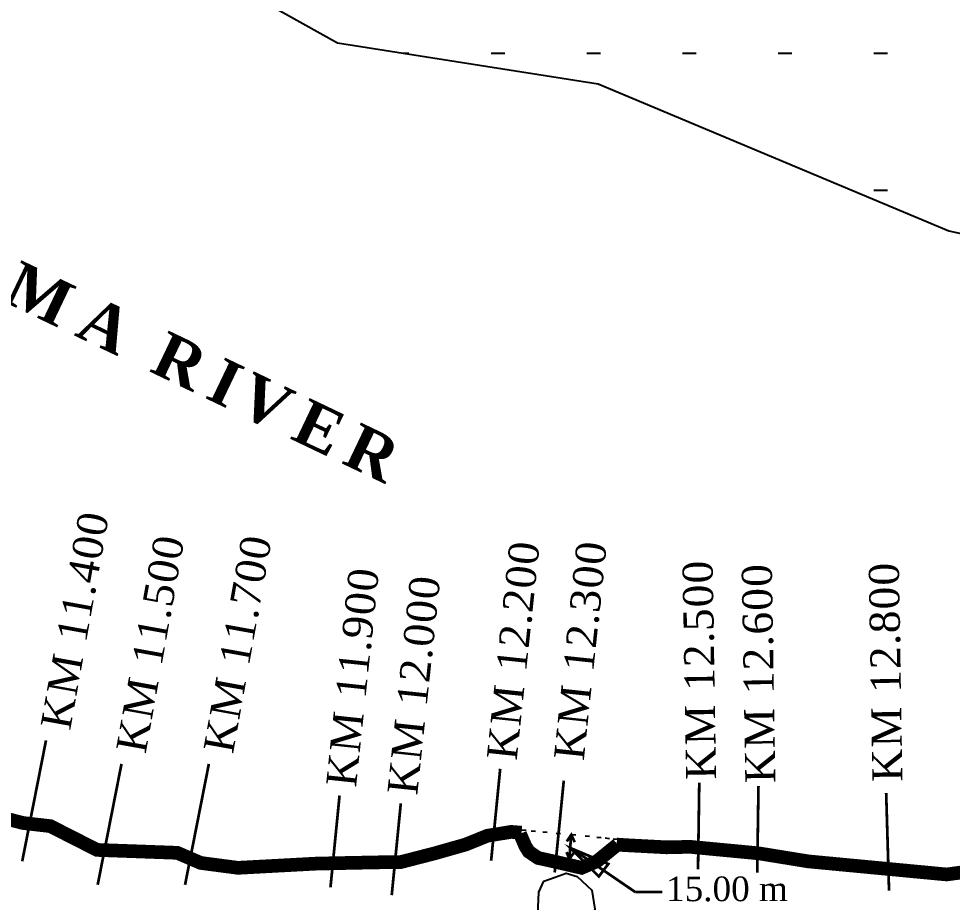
# Model space of a CAD drawing. Header units: inches. Extents: x -885 to 26362, y -28010 to 990.
# Drawn here: x 4331.43 to 4358.22, y -2385.06 to -2359.72 of the extents above; entities that cross this region are included whole.
import ezdxf

# ---------------------------------------------------------------- set-up
doc = ezdxf.new("R2010")
doc.units = ezdxf.units.IN
doc.header["$MEASUREMENT"] = 0
doc.layers.add('Text', color=7, linetype='Continuous')
doc.styles.add('Text', font='times.ttf', dxfattribs={"height": 240})

msp = doc.modelspace()

# ---------------------------------------------------------------- hatches: boundary and pattern name
at = {"layer": 'Text', "lineweight": 25}
h = msp.add_hatch(dxfattribs=at)
h.set_pattern_fill('ACAD_ISO07W100', color=0, scale=0.784833, style=0)
h.set_pattern_definition([(0, (-624.1878, -22766.3663), (0, 3.9241642), [0.3924164, -2.35449854])])
h.paths.add_polyline_path([(4354.502538, -2337.161061), (4347.247089, -2333.049069), (4340.889222, -2329.121969), (4334.949346, -2322.023976), (4333.107047, -2319.820067), (4313.667197, -2319.820067), (4314.66679, -2322.199623), (4315.973563, -2327.840669), (4320.184275, -2335.502582), (4326.471744, -2346.244791), (4334.197983, -2356.848331), (4340.57345, -2360.414892), (4348.062093, -2361.585256), (4358.120284, -2365.800787), (4375.605519, -2369.622499), (4390.798402, -2373.934174), (4411.376772, -2381.719052), (4411.376772, -2379.676911), (4403.526315, -2376.522658), (4405.136681, -2376.119594), (4406.025463, -2375.85335), (4406.355456, -2375.28943), (4405.875866, -2374.666345), (4404.419496, -2373.477491), (4403.231521, -2372.854406), (4400.041588, -2371.478812), (4396.182868, -2369.420967), (4392.588143, -2367.21336), (4387.378652, -2364.182985), (4383.409935, -2361.189588), (4378.323641, -2357.765394), (4374.98411, -2355.862858), (4372.286967, -2354.398515), (4368.181852, -2352.144685), (4366.188694, -2351.207284), (4364.868721, -2350.972472), (4364.428731, -2349.683777), (4361.260797, -2346.77543), (4359.065242, -2343.127516), (4357.116083, -2339.938134)])
h.paths.add_polyline_path([(4346.028596, -2350.822608), (4353.049823, -2350.822608), (4353.049823, -2347.806236), (4346.028596, -2347.806236)], flags=24)

# ---------------------------------------------------------------- linework, layer by layer
at = {"layer": 'Text'}
for points in [[(4326.471744, -2346.244791), (4334.197983, -2356.848331), (4340.57345, -2360.414892), (4340.57345, -2360.414892), (4348.062093, -2361.585256), (4358.120284, -2365.800787), (4375.605519, -2369.622499), (4390.798402, -2373.934174), (4411.266775, -2381.677439), (4411.376772, -2413.77649)], [(4345.868233, -2382.985819), (4345.993806, -2382.997591)], [(4346.135076, -2383.009364), (4346.260649, -2383.021136)], [(4346.472554, -2383.036833), (4346.598127, -2383.048605)], [(4346.857122, -2383.079999), (4346.982696, -2383.091771)], [(4347.28878, -2383.11924), (4347.414354, -2383.131013)], [(4347.689045, -2383.154558), (4347.814618, -2383.16633)], [(4348.022599, -2383.193799), (4348.148172, -2383.205572)], [(4348.261973, -2383.217344), (4348.387546, -2383.229117)], [(4348.493499, -2383.240889), (4348.619072, -2383.252662)], [(4346.327508, -2385.408554), (4346.358753, -2384.771313), (4346.500023, -2384.45738), (4346.821805, -2384.343579), (4347.143586, -2384.229779), (4347.457519, -2384.323959), (4347.881329, -2384.712451), (4347.959812, -2385.261834), (4347.805877, -2385.656309), (4347.621081, -2386.283092), (4347.405486, -2386.40512), (4346.7235, -2386.445796), (4346.367107, -2386.177703), (4346.327508, -2385.408554)]]:
    msp.add_lwpolyline(points, dxfattribs=at)
at = {"layer": 'Text', "color": 0, "lineweight": 25, "const_width": 0.078483}
for points in [[(4331.529233, -2383.884945), (4332.21224, -2380.418225)], [(4333.695372, -2384.559901), (4334.378379, -2381.093181)], [(4336.202913, -2384.559901), (4336.88592, -2381.093181)], [(4344.987263, -2383.868687), (4345.247879, -2381.23398)], [(4346.811999, -2384.206165), (4347.072615, -2381.571458)], [(4350.925412, -2384.114312), (4350.961633, -2381.627518)], [(4352.624575, -2384.212416), (4352.660796, -2381.725622)], [(4340.37637, -2384.633899), (4340.636986, -2381.999192)], [(4356.40835, -2384.731439), (4356.325773, -2381.928481)], [(4342.134396, -2384.857577), (4342.395012, -2382.22287)], [(4347.284856, -2383.11924), (4347.386884, -2383.338993), (4347.28878, -2383.124759), (4347.159283, -2383.315448)], [(4347.284856, -2383.11924), (4347.233842, -2383.817741)], [(4347.233842, -2383.817741), (4347.367264, -2383.633306), (4347.233842, -2383.817741), (4347.151435, -2383.621533)], [(4347.258238, -2383.503694), (4348.350442, -2383.961946), (4348.079073, -2384.321811), (4347.258238, -2383.503694)], [(4347.261311, -2383.49596), (4349.125438, -2384.76911), (4349.125438, -2384.76911)], [(4349.125438, -2384.76911), (4349.89835, -2384.76911)]]:
    msp.add_lwpolyline(points, dxfattribs=at)
at = {"layer": 'Text', "color": 1, "const_width": 0.392416}
for points in [[(4329.673856, -2382.300524), (4331.547562, -2382.786837), (4332.3358, -2382.877386), (4333.677772, -2383.559637), (4335.978924, -2383.642838), (4336.65211, -2383.933118), (4337.721288, -2384.073636), (4339.982841, -2383.951607), (4341.716404, -2383.916478), (4342.39839, -2383.907233), (4343.37517, -2383.65578), (4344.259551, -2383.404328), (4344.875539, -2383.154724), (4345.561924, -2383.04194), (4345.859466, -2383.065714)], [(4345.817219, -2383.099619), (4345.970261, -2383.452794), (4346.068365, -2383.609761), (4346.335208, -2383.790272), (4346.849274, -2383.904073), (4347.583093, -2384.072812), (4348.026523, -2383.884452), (4348.615148, -2383.405704)], [(4348.589025, -2383.405767), (4348.800257, -2383.420968), (4350.023431, -2383.48568), (4350.696617, -2383.470889), (4352.667776, -2383.657629), (4354.093346, -2383.888744), (4356.676092, -2384.132801), (4358.060912, -2384.26366), (4359.254439, -2384.101369)]]:
    msp.add_lwpolyline(points, dxfattribs=at)

# ---------------------------------------------------------------- texts
at = {"layer": 'Text', "attachment_point": 1, "style": 'Text'}
for s, insert, char_height, rotation in [('{\\fTimes New Roman|b1|i0|c0|p18;\\T1.25;PADMA RIVER}', (4326.940712, -2364.466932), 1.2949742, 334.4693482), ('{\\T1.05;KM 11.400}', (4332.053661, -2379.996177), 0.86331613, 79.7621267), ('{\\T1.05;KM 11.500}', (4334.2198, -2380.671134), 0.86331613, 79.7621267), ('{\\T1.05;KM 11.700}', (4336.727341, -2380.671134), 0.86331613, 79.7621267), ('{\\T1.05;KM 12.200}', (4344.860371, -2380.923881), 0.86331613, 83.9419434), ('{\\T1.05;KM 12.300}', (4346.787135, -2380.923881), 0.86331613, 83.9419434), ('{\\T1.05;KM 11.900}', (4340.249478, -2381.689093), 0.86331613, 83.9419434), ('{\\T1.05;KM 12.500}', (4350.584015, -2381.553425), 0.86331613, 90.9623001), ('{\\T1.05;KM 12.600}', (4352.283178, -2381.651529), 0.86331613, 90.9623001), ('{\\T1.05;KM 12.800}', (4355.930555, -2381.614028), 0.86331613, 90.9623001), ('{\\T1.05;KM 12.000}', (4342.007503, -2381.912771), 0.86331613, 83.9419434)]:
    msp.add_mtext(s, dxfattribs=dict(at, insert=insert, char_height=char_height, rotation=rotation))
at = {"layer": 'Text', "insert": (4350.008417, -2384.322919), "char_height": 0.7063496, "attachment_point": 1, "style": 'Text'}
msp.add_mtext('15.00 m', dxfattribs=at)

doc.saveas('drawing.dxf')
